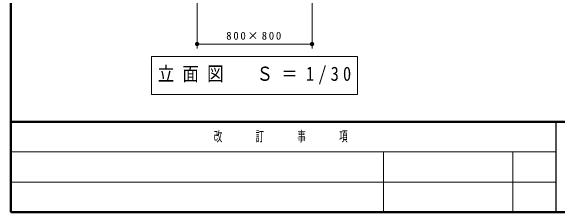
# Model space of a CAD drawing. Units: millimetres on the paper. Extents: x 895 to 1260, y 297 to 554.
# Drawn here: x 895 to 1021.8, y 297 to 343.8 of the extents above; entities that cross this region are included whole.
import ezdxf

# ---------------------------------------------------------------- set-up
doc = ezdxf.new("R2010")
doc.units = ezdxf.units.MM
doc.layers.add('1_30', color=131, linetype='Continuous', lineweight=25)
doc.layers.add('NAKAMURA図枠', color=7, linetype='Continuous', lineweight=13)
doc.styles.add('ＭＳ ゴシック', font='')
doc.styles.get('ＭＳ ゴシック').set_extended_font_data('MS Gothic')

# ---------------------------------------------------------------- blocks, each defined once
blk = doc.blocks.new('filled_dot')
at = {"color": 0, "linetype": 'Continuous', "lineweight": -2, "const_width": 1.25}
blk.add_lwpolyline([(-0.625, 0, 1), (0.625, 0, 1)], format="xyb", close=True, dxfattribs=at)

msp = doc.modelspace()

# ---------------------------------------------------------------- linework, layer by layer
at = {"layer": '1_30', "color": 7, "lineweight": 13}
for p, q in [((938.225, 365.081), (938.225, 335.081)), ((964.892, 365.081), (964.892, 335.081)), ((964.892, 336.081), (938.225, 336.081)), ((927.659, 333.181), (927.659, 324.381)), ((975.459, 333.181), (927.659, 333.181)), ((975.459, 324.381), (975.459, 333.181)), ((927.659, 324.381), (975.459, 324.381))]:
    msp.add_line(p, q, dxfattribs=at)
at = {"layer": 'NAKAMURA図枠', "lineweight": 50}
for p, q in [((895, 554), (895, 297)), ((895, 318), (1260, 318)), ((895, 297), (1260, 297))]:
    msp.add_line(p, q, dxfattribs=at)
at = {"layer": 'NAKAMURA図枠', "lineweight": 25}
msp.add_line((1021.5, 318), (1021.5, 297), dxfattribs=at)
at = {"layer": 'NAKAMURA図枠'}
for p, q in [((895, 311), (1021.5, 311)), ((981.5, 311), (981.5, 297)), ((1011.5, 311), (1011.5, 297)), ((895, 304), (1021.5, 304))]:
    msp.add_line(p, q, dxfattribs=at)

# ---------------------------------------------------------------- block references
at = {"layer": '1_30', "color": 7, "lineweight": 13, "xscale": 0.4, "yscale": 0.4}
msp.add_blockref('filled_dot', (938.225, 336.081), dxfattribs=at)
at = {"layer": '1_30', "color": 7, "lineweight": 13, "xscale": 0.4, "yscale": 0.4, "rotation": 180}
msp.add_blockref('filled_dot', (964.892, 336.081), dxfattribs=at)

# ---------------------------------------------------------------- texts
at = {"layer": '1_30', "color": 7, "style": 'ＭＳ ゴシック'}
for s, insert, char_height, attachment_point in [('\\T1.32;800×800', (951.559, 337.081), 1.833, 8), ('\\T1.5;\\W0.85;立面図\u3000Ｓ＝1/30', (929.059, 328.781), 3.299, 4)]:
    msp.add_mtext(s, dxfattribs=dict(at, insert=insert, char_height=char_height, attachment_point=attachment_point))
at = {"layer": 'NAKAMURA図枠', "color": 4, "insert": (958.25, 314.5), "char_height": 2.346, "attachment_point": 5, "style": 'ＭＳ ゴシック'}
msp.add_mtext('\\T1.64;\\W0.6;改\u3000\u3000訂\u3000\u3000事\u3000\u3000項', dxfattribs=at)

doc.saveas('drawing.dxf')
